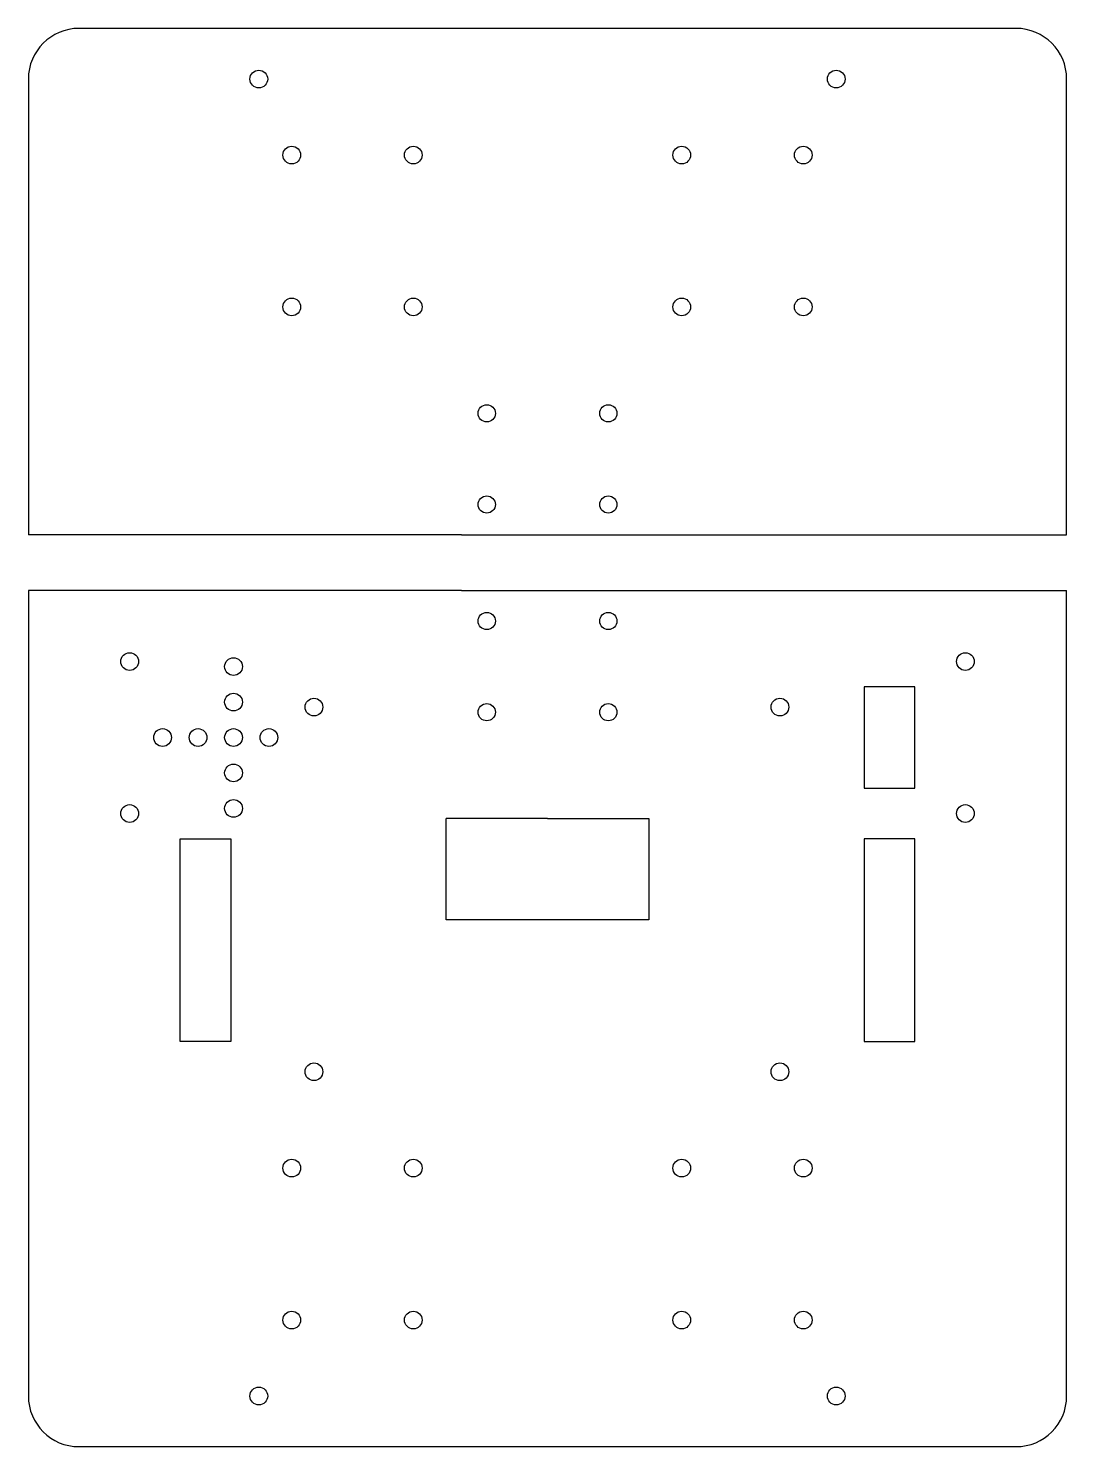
# Model space of a CAD drawing. Header units: millimetres. Extents: x 2024 to 2229, y 1572 to 1852.
import ezdxf

# ---------------------------------------------------------------- set-up
doc = ezdxf.new("R2010")
doc.units = ezdxf.units.MM
doc.linetypes.add('ACAD_ISO02W100', pattern=[15, 12, -3])
doc.layers.add('中心线', color=40, linetype='ACAD_ISO02W100', lineweight=15)
doc.layers.add('轮廓线', color=7, linetype='Continuous', lineweight=30)

msp = doc.modelspace()

# ---------------------------------------------------------------- linework, layer by layer
at = {"layer": '中心线'}
msp.add_line((2097.41, 1851.75), (2097.41, 1851.75), dxfattribs=at)
at = {"layer": '轮廓线'}
for p, q in [((2126.76, 1851.75), (2034.26, 1851.75)), ((2219.26, 1851.75), (2126.76, 1851.75)), ((2024.26, 1841.75), (2024.26, 1751.75)), ((2229.26, 1751.75), (2229.26, 1841.75)), ((2109.76, 1751.75), (2024.26, 1751.75)), ((2109.76, 1751.75), (2229.26, 1751.75)), ((2024.26, 1740.75), (2024.26, 1581.75)), ((2109.76, 1740.75), (2024.26, 1740.75)), ((2109.76, 1740.75), (2143.76, 1740.75)), ((2143.76, 1740.75), (2229.26, 1740.75)), ((2229.26, 1581.75), (2229.26, 1740.75)), ((2199.26, 1721.75), (2189.26, 1721.75)), ((2189.26, 1721.75), (2189.26, 1701.75)), ((2199.26, 1711.75), (2199.26, 1721.75)), ((2199.26, 1701.75), (2199.26, 1711.75)), ((2189.26, 1701.75), (2199.26, 1701.75)), ((2126.76, 1695.75), (2106.76, 1695.75)), ((2106.76, 1675.75), (2106.76, 1695.75)), ((2126.76, 1695.75), (2146.76, 1695.75)), ((2146.76, 1695.75), (2146.76, 1675.75)), ((2054.26, 1671.75), (2054.26, 1691.75)), ((2054.26, 1691.75), (2064.26, 1691.75)), ((2064.26, 1691.75), (2064.26, 1651.75)), ((2199.26, 1691.75), (2189.26, 1691.75)), ((2189.26, 1691.75), (2189.26, 1651.75)), ((2199.26, 1671.75), (2199.26, 1691.75)), ((2146.76, 1675.75), (2106.76, 1675.75)), ((2054.26, 1651.75), (2054.26, 1671.75)), ((2199.26, 1651.75), (2199.26, 1671.75)), ((2064.26, 1651.75), (2054.26, 1651.75)), ((2189.26, 1651.75), (2199.26, 1651.75)), ((2034.26, 1571.75), (2219.26, 1571.75))]:
    msp.add_line(p, q, dxfattribs=at)
for centre, radius in [((2069.76, 1841.75), 1.75), ((2183.76, 1841.75), 1.75), ((2076.26, 1826.75), 1.75), ((2100.26, 1826.75), 1.75), ((2153.26, 1826.75), 1.75), ((2177.26, 1826.75), 1.75), ((2076.26, 1796.75), 1.75), ((2100.26, 1796.75), 1.75), ((2153.26, 1796.75), 1.75), ((2177.26, 1796.75), 1.75), ((2114.76, 1775.75), 1.7), ((2138.76, 1775.75), 1.7), ((2114.76, 1757.75), 1.7), ((2138.76, 1757.75), 1.7), ((2114.76, 1734.75), 1.7), ((2138.76, 1734.75), 1.7), ((2044.26, 1726.75), 1.75), ((2209.26, 1726.75), 1.75), ((2064.76, 1725.75), 1.75), ((2064.76, 1718.75), 1.75), ((2080.65, 1717.76), 1.75), ((2172.65, 1717.76), 1.75), ((2114.76, 1716.75), 1.7), ((2138.76, 1716.75), 1.7), ((2050.76, 1711.75), 1.75), ((2057.76, 1711.75), 1.75), ((2064.76, 1711.75), 1.75), ((2071.76, 1711.75), 1.75), ((2064.76, 1704.75), 1.75), ((2044.26, 1696.75), 1.75), ((2064.76, 1697.75), 1.75), ((2209.26, 1696.75), 1.75), ((2080.65, 1645.76), 1.75), ((2172.65, 1645.76), 1.75), ((2076.26, 1626.75), 1.75), ((2100.26, 1626.75), 1.75), ((2153.26, 1626.75), 1.75), ((2177.26, 1626.75), 1.75), ((2076.26, 1596.75), 1.75), ((2100.26, 1596.75), 1.75), ((2153.26, 1596.75), 1.75), ((2177.26, 1596.75), 1.75), ((2069.76, 1581.75), 1.75), ((2183.76, 1581.75), 1.75)]:
    msp.add_circle(centre, radius, dxfattribs=at)
for centre, start, end in [((2034.26, 1841.75), 90, 180), ((2219.26, 1841.75), 0, 90), ((2034.26, 1581.75), 180, 270), ((2219.26, 1581.75), 270, 0)]:
    msp.add_arc(centre, 10, start, end, dxfattribs=at)

doc.saveas('drawing.dxf')
